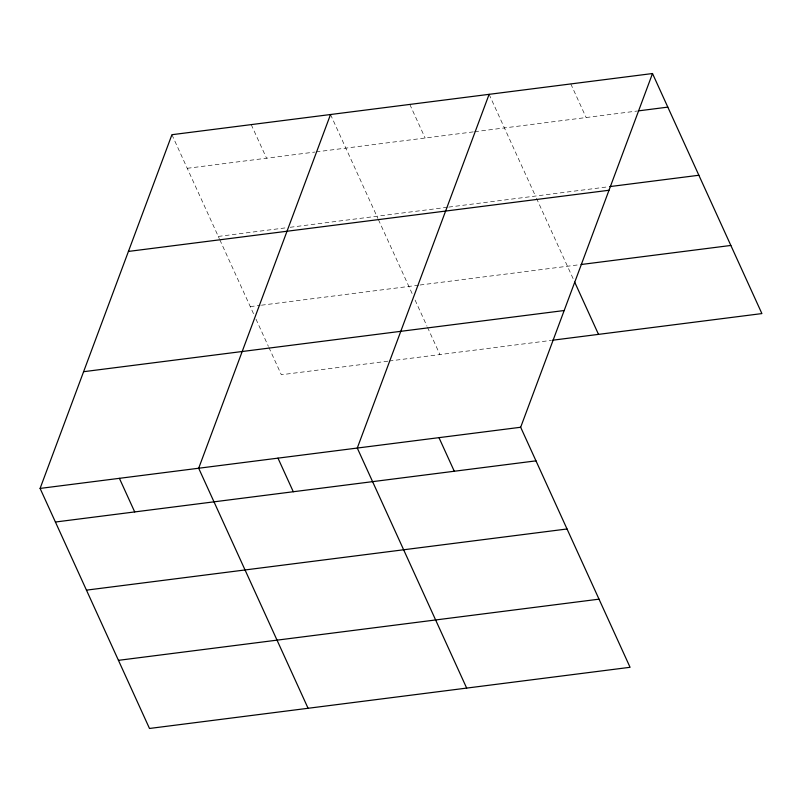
<?xml version="1.0" encoding="UTF-8"?>
<svg xmlns="http://www.w3.org/2000/svg" width="802" height="802" viewBox="0 0 802 802"><rect width="100%" height="100%" fill="white"/><g stroke="black" fill="none" stroke-linecap="round" stroke-linejoin="round"><path stroke-width="0.6" stroke-dasharray="4.01 3.01" d="M187.247 168.3L314.855 152.059M316.098 151.899L473.451 131.869M474.684 131.718L636.868 111.067M218.294 236.43L285.191 227.908M290.154 227.277L447.506 207.257M448.739 207.096L608.497 186.756M250.284 306.615L260.189 305.361M261.432 305.201L418.784 285.171M420.017 285.011L579.836 264.67M387.877 361.181L281.332 374.745L268.911 347.497M389.12 361.03L551.425 340.369M570.813 83.929L586.122 117.533M489.11 94.335L535.465 196.059M536.498 198.325L573.671 279.878M409.812 104.42L425.13 138.024M330.524 114.516L377.912 218.505M378.424 219.638L412.489 294.384M415.075 300.058L426.975 326.173M427.496 327.306L439.917 354.564M251.226 124.611L266.535 158.205M171.929 134.706L219.327 238.695M219.838 239.828L253.903 314.564M255.968 319.106L268.389 346.364"/><path stroke-width="1.2" d="M652.507 73.533L520.668 427.255L630.071 667.294L149.493 728.467L40.1 488.418L171.929 134.706L652.507 73.533L761.9 313.582L552.658 340.208M330.524 114.516L198.685 468.238L308.078 708.276M489.11 94.335L357.281 448.047L466.674 688.096M638.111 110.917L667.815 107.127M609.741 186.605L698.863 175.257M128.43 251.427L608.999 190.264M581.069 264.52L730.853 245.452M83.609 371.697L564.177 310.524M40.1 488.418L520.668 427.255M55.408 522.022L535.987 460.849M86.456 590.142L567.034 528.979M118.445 660.337L599.024 599.164M574.703 282.144L598.503 334.374M438.975 437.651L454.283 471.245M277.983 458.142L293.291 491.736M119.398 478.333L134.706 511.927"/></g></svg>
